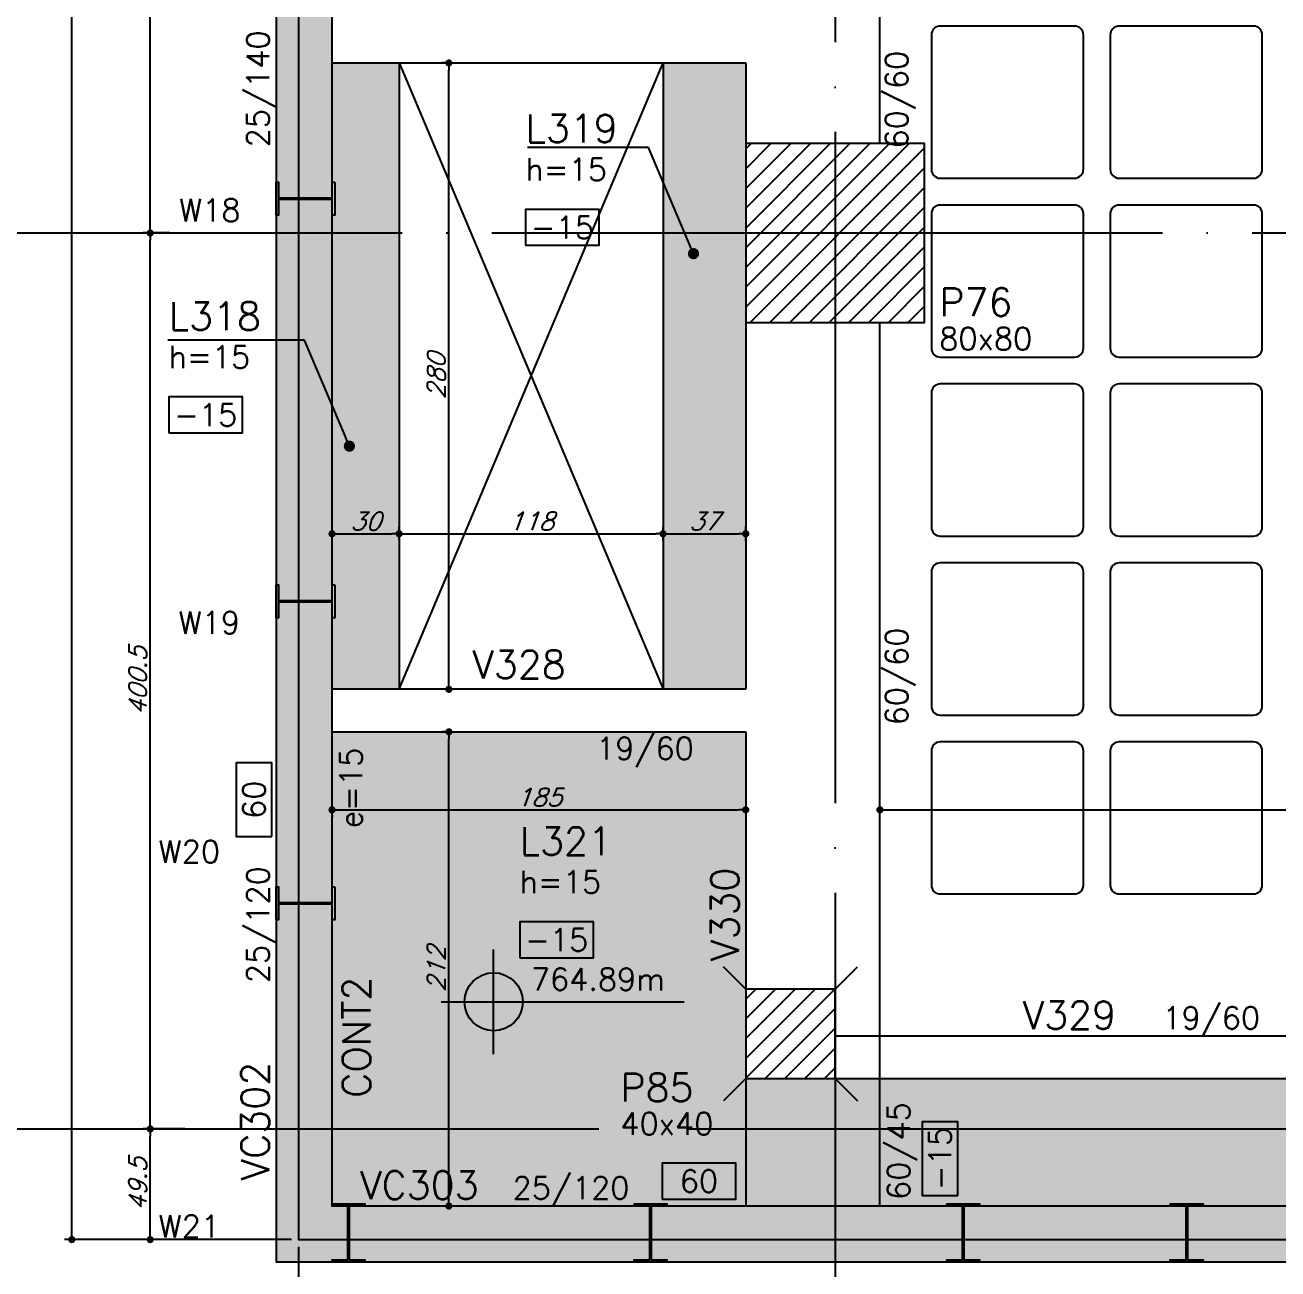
# Model space of a CAD drawing. Header units: millimetres. Extents: x -4107 to 5538, y -2094 to 2406.
# Drawn here: x -3662 to -3102, y -948 to -392 of the extents above; entities that cross this region are included whole.
import ezdxf
from ezdxf import colors
from ezdxf.entities.mleader import LeaderData, LeaderLine
from ezdxf.enums import TextEntityAlignment as Align
from ezdxf.math import Vec2, Vec3

# ---------------------------------------------------------------- set-up
doc = ezdxf.new("R2010")
doc.units = ezdxf.units.MM
doc.header["$LTSCALE"] = 50
doc.linetypes.add('EIXO', pattern=[6.8, 6, -0.4, 0, -0.4])
for name, color, linetype in [('251', 5, 'Continuous'), ('F-AUX-RED', 1, 'Continuous'), ('F-COTAS', 106, 'Continuous'), ('F-CUBETA', 1, 'Continuous'), ('F-DESNIVEL-11', 21, 'Continuous'), ('F-EIXO', 12, 'EIXO'), ('F-LAJES', 3, 'Continuous'), ('F-LAJES-DIM', 2, 'Continuous'), ('F-LAJES-NOME', 4, 'Continuous'), ('F-NÍVEL-PLANTA', 2, 'Continuous'), ('F-PARC-DIM', 2, 'Continuous'), ('F-PARC-NOME', 4, 'Continuous'), ('F-PERFIL - W310x52', 4, 'Continuous'), ('F-PERFIL- W250x38.5', 4, 'Continuous'), ('F-PILARES-DIM', 172, 'Continuous'), ('F-PILARES-HACH', 174, 'Continuous'), ('F-PILARES-N', 170, 'Continuous'), ('F-PILARES-NASCE', 4, 'Continuous'), ('F-PILARES-NOME', 170, 'Continuous'), ('F-PILARES-S', 170, 'Continuous'), ('F-TEXTO', 6, 'Continuous'), ('F-VIGAS', 3, 'Continuous'), ('F-VIGAS-DIM', 2, 'Continuous'), ('F-VIGAS-NOME', 4, 'Continuous'), ('F-VÃO', 1, 'Continuous')]:
    doc.layers.add(name, color=color, linetype=linetype)
doc.layers.add('F-DESNIVEL-12', color=7, linetype='Continuous', true_color=0xb0d788)
doc.layers.add('F-DESNIVEL-5', color=7, linetype='Continuous', true_color=0xadd6ff)
doc.styles.add('CP-TEXT-INCL', font='simplex.shx', dxfattribs={"oblique": 20})
doc.styles.add('MCP', font='simplex.shx')
doc.styles.add('ROMANS', font='simplex.shx')
doc.styles.get("Standard").update_dxf_attribs({"font": 'txt.shx'})
doc.dimstyles.new('CP-COTAS-50', dxfattribs={"dimscale": 0.64, "dimtxt": 12.5, "dimasz": 5, "dimexe": 5, "dimexo": 5, "dimgap": 2.5, "dimtad": 1, "dimdec": 1, "dimdsep": 46, "dimtxsty": 'CP-TEXT-INCL', "dimblk1": 'DOT', "dimblk2": 'DOT', "dimsah": 1, "dimcen": 9, "dimclrd": 256, "dimclre": 256, "dimclrt": 256, "dimadec": 0, "dimazin": 0, "dimtfac": 1, "dimtdec": 1, "dimtmove": 2, "dimatfit": 3, "dimldrblk": 'DOT', "dimfxl": 0, "dimtolj": 1, "dimarcsym": 0})
pattern_1 = [(45, (0, -5000), (-4.4194174, 4.4194174), [])]

# ---------------------------------------------------------------- blocks, each defined once
blk = doc.blocks.new('_VAONER063650636500869008690')
at = {"layer": '251', "color": 1}
for p, q in [((30, 34), (-30, 34)), ((-34, 30), (-34, -30)), ((34, -30), (34, 30)), ((-30, -34), (30, -34))]:
    blk.add_line(p, q, dxfattribs=at)
for centre, start, end in [((-30, 30), 90, 180), ((30, 30), 0, 90), ((-30, -30), 180, 270), ((30, -30), 270, 0)]:
    blk.add_arc(centre, 4, start, end, dxfattribs=at)
blk = doc.blocks.new('*U4')
at = {"layer": 'F-LAJES-DIM', "color": 1}
blk.add_lwpolyline([(0, 0), (33, 0), (33, 16), (0, 16)], close=True, dxfattribs=at)
at = {"layer": 'F-LAJES-DIM', "style": 'MCP'}
blk.add_attdef('DIM', text='', height=10, dxfattribs=at).set_placement((16.5, 8), align=Align.MIDDLE_CENTER)
blk = doc.blocks.new('*U7')
at = {"layer": 'F-VIGAS-DIM', "color": 1}
blk.add_lwpolyline([(0, 0), (33, 0), (33, 16), (0, 16)], close=True, dxfattribs=at)
at = {"layer": 'F-VIGAS-DIM', "style": 'MCP'}
blk.add_attdef('DIM', text='', height=10, dxfattribs=at).set_placement((16.5, 8), align=Align.MIDDLE_CENTER)
blk = doc.blocks.new('Nível - Planta')
at = {"layer": 'F-NÍVEL-PLANTA'}
h = blk.add_hatch(color=71, dxfattribs=at)
h.paths.add_polyline_path([(0, 0), (0, 0.26, 0.414214), (-0.26, 0)])
h.paths.add_polyline_path([(0.26, 0), (0, 0), (0, -0.26, 0.414214)])
for p, q in [((0, -0.469), (0, 0.469)), ((-0.469, 0), (1.704, 0))]:
    blk.add_line(p, q, dxfattribs=at)
blk.add_circle((0, 0), 0.26, dxfattribs=at)
at = {"layer": 'F-TEXTO', "color": 3, "style": 'MCP'}
blk.add_attdef('NÍVEL', (0.333, 0.102), '', height=0.2, dxfattribs=at)
blk = doc.blocks.new('_DOT')
at = {"color": 0, "linetype": 'ByBlock'}
blk.add_line((-0.5, 0), (-1, 0), dxfattribs=at)
at = {"color": 0, "linetype": 'ByBlock', "const_width": 0.5}
blk.add_lwpolyline([(-0.25, 0, 1), (0.25, 0, 1)], format="xyb", close=True, dxfattribs=at)
blk = doc.blocks.new('*U13')
at = {"layer": 'F-EIXO'}
blk.add_line((0, 0), (7397, 0), dxfattribs=at)
at = {"layer": 'F-TEXTO', "style": 'ROMANS'}
blk.add_attdef('EIXO', text='', height=17.5, dxfattribs=at).set_placement((-28.2072, 0), align=Align.MIDDLE_CENTER)
blk = doc.blocks.new('*U19')
at = {"layer": 'F-EIXO'}
blk.add_line((0, 0), (7484.954, 0), dxfattribs=at)
at = {"layer": 'F-TEXTO', "style": 'ROMANS'}
blk.add_attdef('EIXO', text='', height=17.5, dxfattribs=at).set_placement((-28.2072, 0), align=Align.MIDDLE_CENTER)
blk = doc.blocks.new('*U22')
at = {"layer": 'F-EIXO'}
blk.add_line((0, 0), (0, -3477.88), dxfattribs=at)
at = {"layer": 'F-TEXTO', "style": 'ROMANS'}
blk.add_attdef('EIXO', text='', height=17.5, rotation=360, dxfattribs=at).set_placement((0, 28.21), align=Align.MIDDLE_CENTER)
blk = doc.blocks.new('*D28')
at = {"layer": 'DEFPOINTS', "color": 0, "linetype": 'Continuous', "transparency": 16777216}
for p in [(-3540, -934.5), (3264.5, -934.5), (3264.5, -1512.87)]:
    blk.add_point(p, dxfattribs=at)
at = {"layer": 'F-COTAS', "linetype": 'Continuous', "lineweight": -2, "transparency": 16777216}
for p, q in [((-3540, -937.7), (-3540, -1516.07)), ((3264.5, -937.7), (3264.5, -1516.07)), ((-3536.8, -1512.87), (3261.3, -1512.87))]:
    blk.add_line(p, q, dxfattribs=at)
at = {"layer": 'F-COTAS', "linetype": 'Continuous', "lineweight": -2, "transparency": 16777216, "xscale": 3.2, "yscale": 3.2, "zscale": 3.2, "rotation": 180}
blk.add_blockref('_DOT', (-3540, -1512.87), dxfattribs=at)
at = {"layer": 'F-COTAS', "linetype": 'Continuous', "lineweight": -2, "transparency": 16777216, "xscale": 3.2, "yscale": 3.2, "zscale": 3.2}
blk.add_blockref('_DOT', (3264.5, -1512.87), dxfattribs=at)
at = {"layer": 'F-COTAS', "linetype": 'Continuous', "transparency": 16777216, "insert": (-137.75, -1507.27), "char_height": 8, "attachment_point": 5, "style": 'CP-TEXT-INCL'}
blk.add_mtext('\\A1;6804.5', dxfattribs=at)
blk = doc.blocks.new('*D50')
at = {"layer": 'DEFPOINTS', "color": 0, "linetype": 'Continuous', "transparency": 16777216}
for p in [(-3540, -934.5), (-3540, -1446.15), (-3300, -1457.81)]:
    blk.add_point(p, dxfattribs=at)
at = {"layer": 'F-COTAS', "linetype": 'Continuous', "lineweight": -2, "transparency": 16777216}
for p, q in [((-3540, -937.7), (-3540, -1449.35)), ((-3300, -1454.61), (-3300, -1442.95)), ((-3303.2, -1446.15), (-3536.8, -1446.15))]:
    blk.add_line(p, q, dxfattribs=at)
at = {"layer": 'F-COTAS', "linetype": 'Continuous', "lineweight": -2, "transparency": 16777216, "xscale": 3.2, "yscale": 3.2, "zscale": 3.2, "rotation": 180}
blk.add_blockref('_DOT', (-3540, -1446.15), dxfattribs=at)
at = {"layer": 'F-COTAS', "linetype": 'Continuous', "lineweight": -2, "transparency": 16777216, "xscale": 3.2, "yscale": 3.2, "zscale": 3.2}
blk.add_blockref('_DOT', (-3300, -1446.15), dxfattribs=at)
at = {"layer": 'F-COTAS', "linetype": 'Continuous', "transparency": 16777216, "insert": (-3420, -1440.55), "char_height": 8, "attachment_point": 5, "style": 'CP-TEXT-INCL'}
blk.add_mtext('\\A1;240', dxfattribs=at)
blk = doc.blocks.new('*D85')
at = {"layer": 'DEFPOINTS', "color": 0, "linetype": 'Continuous', "transparency": 16777216}
for p in [(-3641.38, 1664.5), (-3305.7, 1664.5), (-3540, -934.5)]:
    blk.add_point(p, dxfattribs=at)
at = {"layer": 'F-COTAS', "linetype": 'Continuous', "lineweight": -2, "transparency": 16777216}
for p, q in [((-3308.9, 1664.5), (-3644.58, 1664.5)), ((-3641.38, -931.3), (-3641.38, 1661.3)), ((-3543.2, -934.5), (-3644.58, -934.5))]:
    blk.add_line(p, q, dxfattribs=at)
at = {"layer": 'F-COTAS', "linetype": 'Continuous', "lineweight": -2, "transparency": 16777216, "xscale": 3.2, "yscale": 3.2, "zscale": 3.2}
for p, rotation in [((-3641.38, 1664.5), 90), ((-3641.38, -934.5), 270)]:
    blk.add_blockref('_DOT', p, dxfattribs=dict(at, rotation=rotation))
at = {"layer": 'F-COTAS', "linetype": 'Continuous', "transparency": 16777216, "insert": (-3646.98, 365), "char_height": 8, "attachment_point": 5, "rotation": 90, "style": 'CP-TEXT-INCL'}
blk.add_mtext('\\A1;2599', dxfattribs=at)
blk = doc.blocks.new('*D86')
at = {"layer": 'DEFPOINTS', "color": 0, "linetype": 'Continuous', "transparency": 16777216}
for p in [(-3606.31, -885), (-3587.64, -885), (-3540, -934.5)]:
    blk.add_point(p, dxfattribs=at)
at = {"layer": 'F-COTAS', "linetype": 'Continuous', "lineweight": -2, "transparency": 16777216}
for p, q in [((-3590.84, -885), (-3609.51, -885)), ((-3606.31, -931.3), (-3606.31, -888.2)), ((-3543.2, -934.5), (-3609.51, -934.5))]:
    blk.add_line(p, q, dxfattribs=at)
at = {"layer": 'F-COTAS', "linetype": 'Continuous', "lineweight": -2, "transparency": 16777216, "xscale": 3.2, "yscale": 3.2, "zscale": 3.2}
for p, rotation in [((-3606.31, -885), 90), ((-3606.31, -934.5), 270)]:
    blk.add_blockref('_DOT', p, dxfattribs=dict(at, rotation=rotation))
at = {"layer": 'F-COTAS', "linetype": 'Continuous', "transparency": 16777216, "insert": (-3611.91, -909.75), "char_height": 8, "attachment_point": 5, "rotation": 90, "style": 'CP-TEXT-INCL'}
blk.add_mtext('\\A1;49.5', dxfattribs=at)
blk = doc.blocks.new('*D87')
at = {"layer": 'DEFPOINTS', "color": 0, "linetype": 'Continuous', "transparency": 16777216}
for p in [(-3606.31, -484.5), (-3594.51, -484.5), (-3587.64, -885)]:
    blk.add_point(p, dxfattribs=at)
at = {"layer": 'F-COTAS', "linetype": 'Continuous', "lineweight": -2, "transparency": 16777216}
for p, q in [((-3597.71, -484.5), (-3609.51, -484.5)), ((-3606.31, -881.8), (-3606.31, -487.7)), ((-3590.84, -885), (-3609.51, -885))]:
    blk.add_line(p, q, dxfattribs=at)
at = {"layer": 'F-COTAS', "linetype": 'Continuous', "lineweight": -2, "transparency": 16777216, "xscale": 3.2, "yscale": 3.2, "zscale": 3.2}
for p, rotation in [((-3606.31, -484.5), 90), ((-3606.31, -885), 270)]:
    blk.add_blockref('_DOT', p, dxfattribs=dict(at, rotation=rotation))
at = {"layer": 'F-COTAS', "linetype": 'Continuous', "transparency": 16777216, "insert": (-3611.91, -684.75), "char_height": 8, "attachment_point": 5, "rotation": 90, "style": 'CP-TEXT-INCL'}
blk.add_mtext('\\A1;400.5', dxfattribs=at)
blk = doc.blocks.new('*D88')
at = {"layer": 'DEFPOINTS', "color": 0, "linetype": 'Continuous', "transparency": 16777216}
for p in [(-3606.31, -117), (-3587.6, -117), (-3594.51, -484.5)]:
    blk.add_point(p, dxfattribs=at)
at = {"layer": 'F-COTAS', "linetype": 'Continuous', "lineweight": -2, "transparency": 16777216}
for p, q in [((-3590.8, -117), (-3609.51, -117)), ((-3606.31, -481.3), (-3606.31, -120.2)), ((-3597.71, -484.5), (-3609.51, -484.5))]:
    blk.add_line(p, q, dxfattribs=at)
at = {"layer": 'F-COTAS', "linetype": 'Continuous', "lineweight": -2, "transparency": 16777216, "xscale": 3.2, "yscale": 3.2, "zscale": 3.2}
for p, rotation in [((-3606.31, -117), 90), ((-3606.31, -484.5), 270)]:
    blk.add_blockref('_DOT', p, dxfattribs=dict(at, rotation=rotation))
at = {"layer": 'F-COTAS', "linetype": 'Continuous', "transparency": 16777216, "insert": (-3611.91, -300.75), "char_height": 8, "attachment_point": 5, "rotation": 90, "style": 'CP-TEXT-INCL'}
blk.add_mtext('\\A1;367.5', dxfattribs=at)
blk = doc.blocks.new('*D317')
at = {"layer": 'DEFPOINTS', "color": 0, "transparency": 16777216}
for p in [(-3472.75, -707.5), (-3468.24, -707.5), (-3468.24, -919.5)]:
    blk.add_point(p, dxfattribs=at)
at = {"layer": 'F-COTAS', "lineweight": -2, "transparency": 16777216}
for p, q in [((-3471.44, -707.5), (-3475.95, -707.5)), ((-3472.75, -916.3), (-3472.75, -710.7)), ((-3471.44, -919.5), (-3475.95, -919.5))]:
    blk.add_line(p, q, dxfattribs=at)
at = {"layer": 'F-COTAS', "lineweight": -2, "transparency": 16777216, "xscale": 3.2, "yscale": 3.2, "zscale": 3.2}
for p, rotation in [((-3472.75, -707.5), 90), ((-3472.75, -919.5), 270)]:
    blk.add_blockref('_DOT', p, dxfattribs=dict(at, rotation=rotation))
at = {"layer": 'F-COTAS', "transparency": 16777216, "insert": (-3478.35, -813.5), "char_height": 8, "attachment_point": 5, "rotation": 90, "style": 'CP-TEXT-INCL'}
blk.add_mtext('\\A1;212', dxfattribs=at)
blk = doc.blocks.new('*D318')
at = {"layer": 'DEFPOINTS', "color": 0, "transparency": 16777216}
for p in [(-3525, -741.36), (-3340, -741.36), (-3340, -742.38)]:
    blk.add_point(p, dxfattribs=at)
at = {"layer": 'F-COTAS', "lineweight": -2, "transparency": 16777216}
for p, q in [((-3525, -744.56), (-3525, -745.58)), ((-3521.8, -742.38), (-3343.2, -742.38)), ((-3340, -744.56), (-3340, -745.58))]:
    blk.add_line(p, q, dxfattribs=at)
at = {"layer": 'F-COTAS', "lineweight": -2, "transparency": 16777216, "xscale": 3.2, "yscale": 3.2, "zscale": 3.2, "rotation": 180}
blk.add_blockref('_DOT', (-3525, -742.38), dxfattribs=at)
at = {"layer": 'F-COTAS', "lineweight": -2, "transparency": 16777216, "xscale": 3.2, "yscale": 3.2, "zscale": 3.2}
blk.add_blockref('_DOT', (-3340, -742.38), dxfattribs=at)
at = {"layer": 'F-COTAS', "transparency": 16777216, "insert": (-3432.5, -736.78), "char_height": 8, "attachment_point": 5, "style": 'CP-TEXT-INCL'}
blk.add_mtext('\\A1;185', dxfattribs=at)
blk = doc.blocks.new('*D319')
at = {"layer": 'DEFPOINTS', "color": 0, "transparency": 16777216}
for p in [(-2709, -742.38), (-3280, -756.51), (-2709, -756.51)]:
    blk.add_point(p, dxfattribs=at)
at = {"layer": 'F-COTAS', "lineweight": -2, "transparency": 16777216}
for p, q in [((-3280, -753.31), (-3280, -739.18)), ((-2709, -753.31), (-2709, -739.18)), ((-3276.8, -742.38), (-2712.2, -742.38))]:
    blk.add_line(p, q, dxfattribs=at)
at = {"layer": 'F-COTAS', "lineweight": -2, "transparency": 16777216, "xscale": 3.2, "yscale": 3.2, "zscale": 3.2, "rotation": 180}
blk.add_blockref('_DOT', (-3280, -742.38), dxfattribs=at)
at = {"layer": 'F-COTAS', "lineweight": -2, "transparency": 16777216, "xscale": 3.2, "yscale": 3.2, "zscale": 3.2}
blk.add_blockref('_DOT', (-2709, -742.38), dxfattribs=at)
at = {"layer": 'F-COTAS', "transparency": 16777216, "insert": (-2994.5, -736.78), "char_height": 8, "attachment_point": 5, "style": 'CP-TEXT-INCL'}
blk.add_mtext('\\A1;571', dxfattribs=at)
blk = doc.blocks.new('*D320')
at = {"layer": 'DEFPOINTS', "color": 0, "transparency": 16777216}
for p in [(-3472.75, -408.5), (-3469.64, -408.5), (-3469.64, -688.5)]:
    blk.add_point(p, dxfattribs=at)
at = {"layer": 'F-COTAS', "lineweight": -2, "transparency": 16777216}
for p, q in [((-3472.84, -408.5), (-3475.95, -408.5)), ((-3472.75, -685.3), (-3472.75, -411.7)), ((-3472.84, -688.5), (-3475.95, -688.5))]:
    blk.add_line(p, q, dxfattribs=at)
at = {"layer": 'F-COTAS', "lineweight": -2, "transparency": 16777216, "xscale": 3.2, "yscale": 3.2, "zscale": 3.2}
for p, rotation in [((-3472.75, -408.5), 90), ((-3472.75, -688.5), 270)]:
    blk.add_blockref('_DOT', p, dxfattribs=dict(at, rotation=rotation))
at = {"layer": 'F-COTAS', "transparency": 16777216, "insert": (-3478.35, -548.5), "char_height": 8, "attachment_point": 5, "rotation": 90, "style": 'CP-TEXT-INCL'}
blk.add_mtext('\\A1;280', dxfattribs=at)
blk = doc.blocks.new('*D323')
at = {"layer": 'DEFPOINTS', "color": 0, "transparency": 16777216}
for p in [(-3495, -618.97), (-3525, -623.96), (-3495, -623.96)]:
    blk.add_point(p, dxfattribs=at)
at = {"layer": 'F-COTAS', "lineweight": -2, "transparency": 16777216}
for p, q in [((-3525, -620.76), (-3525, -615.77)), ((-3495, -620.76), (-3495, -615.77)), ((-3521.8, -618.97), (-3498.2, -618.97))]:
    blk.add_line(p, q, dxfattribs=at)
at = {"layer": 'F-COTAS', "lineweight": -2, "transparency": 16777216, "xscale": 3.2, "yscale": 3.2, "zscale": 3.2, "rotation": 180}
blk.add_blockref('_DOT', (-3525, -618.97), dxfattribs=at)
at = {"layer": 'F-COTAS', "lineweight": -2, "transparency": 16777216, "xscale": 3.2, "yscale": 3.2, "zscale": 3.2}
blk.add_blockref('_DOT', (-3495, -618.97), dxfattribs=at)
at = {"layer": 'F-COTAS', "transparency": 16777216, "insert": (-3510, -613.37), "char_height": 8, "attachment_point": 5, "style": 'CP-TEXT-INCL'}
blk.add_mtext('\\A1;30', dxfattribs=at)
blk = doc.blocks.new('*D324')
at = {"layer": 'DEFPOINTS', "color": 0, "transparency": 16777216}
for p in [(-3377, -618.97), (-3495, -624.76), (-3377, -624.76)]:
    blk.add_point(p, dxfattribs=at)
at = {"layer": 'F-COTAS', "lineweight": -2, "transparency": 16777216}
for p, q in [((-3495, -621.56), (-3495, -615.77)), ((-3377, -621.56), (-3377, -615.77)), ((-3491.8, -618.97), (-3380.2, -618.97))]:
    blk.add_line(p, q, dxfattribs=at)
at = {"layer": 'F-COTAS', "lineweight": -2, "transparency": 16777216, "xscale": 3.2, "yscale": 3.2, "zscale": 3.2, "rotation": 180}
blk.add_blockref('_DOT', (-3495, -618.97), dxfattribs=at)
at = {"layer": 'F-COTAS', "lineweight": -2, "transparency": 16777216, "xscale": 3.2, "yscale": 3.2, "zscale": 3.2}
blk.add_blockref('_DOT', (-3377, -618.97), dxfattribs=at)
at = {"layer": 'F-COTAS', "transparency": 16777216, "insert": (-3436, -613.37), "char_height": 8, "attachment_point": 5, "style": 'CP-TEXT-INCL'}
blk.add_mtext('\\A1;118', dxfattribs=at)
blk = doc.blocks.new('*D325')
at = {"layer": 'DEFPOINTS', "color": 0, "transparency": 16777216}
for p in [(-3340, -618.97), (-3377, -625.28), (-3340, -625.28)]:
    blk.add_point(p, dxfattribs=at)
at = {"layer": 'F-COTAS', "lineweight": -2, "transparency": 16777216}
for p, q in [((-3377, -622.08), (-3377, -615.77)), ((-3340, -622.08), (-3340, -615.77)), ((-3373.8, -618.97), (-3343.2, -618.97))]:
    blk.add_line(p, q, dxfattribs=at)
at = {"layer": 'F-COTAS', "lineweight": -2, "transparency": 16777216, "xscale": 3.2, "yscale": 3.2, "zscale": 3.2, "rotation": 180}
blk.add_blockref('_DOT', (-3377, -618.97), dxfattribs=at)
at = {"layer": 'F-COTAS', "lineweight": -2, "transparency": 16777216, "xscale": 3.2, "yscale": 3.2, "zscale": 3.2}
blk.add_blockref('_DOT', (-3340, -618.97), dxfattribs=at)
at = {"layer": 'F-COTAS', "transparency": 16777216, "insert": (-3358.5, -613.37), "char_height": 8, "attachment_point": 5, "style": 'CP-TEXT-INCL'}
blk.add_mtext('\\A1;37', dxfattribs=at)
blk = doc.blocks.new('A$C44D756D9')
at = {"layer": 'F-PERFIL- W250x38.5', "linetype": 'Continuous'}
for p, q in [((-225, -1966), (-225, -1951.3)), ((-225, -1951.3), (-223.88, -1951.3)), ((-223.88, -1951.3), (-223.88, -1958.32)), ((-199.92, -1958.32), (-199.92, -1951.3)), ((-199.92, -1951.3), (-198.8, -1951.3)), ((-198.8, -1951.3), (-198.8, -1966)), ((-223.88, -1958.32), (-199.92, -1958.32)), ((-199.92, -1958.98), (-223.88, -1958.98)), ((-223.88, -1958.98), (-223.88, -1966)), ((-199.92, -1966), (-199.92, -1958.98)), ((-223.88, -1966), (-225, -1966)), ((-198.8, -1966), (-199.92, -1966)), ((-225, -2146), (-225, -2131.3)), ((-225, -2131.3), (-223.88, -2131.3)), ((-223.88, -2131.3), (-223.88, -2138.32)), ((-199.92, -2138.32), (-199.92, -2131.3)), ((-199.92, -2131.3), (-198.8, -2131.3)), ((-198.8, -2131.3), (-198.8, -2146)), ((-223.88, -2138.32), (-199.92, -2138.32)), ((-199.92, -2138.98), (-223.88, -2138.98)), ((-223.88, -2138.98), (-223.88, -2146)), ((-199.92, -2146), (-199.92, -2138.98)), ((-223.88, -2146), (-225, -2146)), ((-198.8, -2146), (-199.92, -2146)), ((-225, -2281), (-225, -2266.3)), ((-225, -2266.3), (-223.88, -2266.3)), ((-223.88, -2266.3), (-223.88, -2273.32)), ((-199.92, -2273.32), (-199.92, -2266.3)), ((-199.92, -2266.3), (-198.8, -2266.3)), ((-198.8, -2266.3), (-198.8, -2281)), ((-223.88, -2273.32), (-199.92, -2273.32)), ((-199.92, -2273.98), (-223.88, -2273.98)), ((-223.88, -2273.98), (-223.88, -2281)), ((-199.92, -2281), (-199.92, -2273.98)), ((-223.88, -2281), (-225, -2281)), ((-198.8, -2281), (-199.92, -2281)), ((-199.97, -2407.95), (-185.27, -2407.95)), ((-199.97, -2409.07), (-199.97, -2407.95)), ((-192.95, -2409.07), (-199.97, -2409.07)), ((-192.95, -2433.03), (-192.95, -2409.07)), ((-185.27, -2409.07), (-192.29, -2409.07)), ((-192.29, -2409.07), (-192.29, -2433.03)), ((-185.27, -2407.95), (-185.27, -2409.07)), ((-64.97, -2407.95), (-50.27, -2407.95)), ((-64.97, -2409.07), (-64.97, -2407.95)), ((-57.95, -2409.07), (-64.97, -2409.07)), ((-57.95, -2433.03), (-57.95, -2409.07)), ((-50.27, -2409.07), (-57.29, -2409.07)), ((-57.29, -2409.07), (-57.29, -2433.03)), ((-50.27, -2407.95), (-50.27, -2409.07)), ((74.85, -2407.95), (89.55, -2407.95)), ((74.85, -2409.07), (74.85, -2407.95)), ((81.87, -2409.07), (74.85, -2409.07)), ((81.87, -2433.03), (81.87, -2409.07)), ((89.55, -2409.07), (82.53, -2409.07)), ((82.53, -2409.07), (82.53, -2433.03)), ((89.55, -2407.95), (89.55, -2409.07)), ((174.85, -2407.95), (189.55, -2407.95)), ((174.85, -2409.07), (174.85, -2407.95)), ((181.87, -2409.07), (174.85, -2409.07)), ((181.87, -2433.03), (181.87, -2409.07)), ((189.55, -2409.07), (182.53, -2409.07)), ((182.53, -2409.07), (182.53, -2433.03)), ((189.55, -2407.95), (189.55, -2409.07)), ((-199.97, -2434.15), (-199.97, -2433.03)), ((-199.97, -2433.03), (-192.95, -2433.03)), ((-185.27, -2434.15), (-199.97, -2434.15)), ((-192.29, -2433.03), (-185.27, -2433.03)), ((-185.27, -2433.03), (-185.27, -2434.15)), ((-64.97, -2434.15), (-64.97, -2433.03)), ((-64.97, -2433.03), (-57.95, -2433.03)), ((-50.27, -2434.15), (-64.97, -2434.15)), ((-57.29, -2433.03), (-50.27, -2433.03)), ((-50.27, -2433.03), (-50.27, -2434.15)), ((74.85, -2434.15), (74.85, -2433.03)), ((74.85, -2433.03), (81.87, -2433.03)), ((89.55, -2434.15), (74.85, -2434.15)), ((82.53, -2433.03), (89.55, -2433.03)), ((89.55, -2433.03), (89.55, -2434.15)), ((174.85, -2434.15), (174.85, -2433.03)), ((174.85, -2433.03), (181.87, -2433.03)), ((189.55, -2434.15), (174.85, -2434.15)), ((182.53, -2433.03), (189.55, -2433.03)), ((189.55, -2433.03), (189.55, -2434.15))]:
    blk.add_line(p, q, dxfattribs=at)
for points in [[(-198.8, -1951.3), (-198.8, -1966), (-199.92, -1966), (-199.92, -1958.98), (-223.88, -1958.98), (-223.88, -1966), (-225, -1966), (-225, -1951.3), (-223.88, -1951.3), (-223.88, -1958.32), (-199.92, -1958.32), (-199.92, -1951.3)], [(-198.8, -2131.3), (-198.8, -2146), (-199.92, -2146), (-199.92, -2138.98), (-223.88, -2138.98), (-223.88, -2146), (-225, -2146), (-225, -2131.3), (-223.88, -2131.3), (-223.88, -2138.32), (-199.92, -2138.32), (-199.92, -2131.3)], [(-198.8, -2266.3), (-198.8, -2281), (-199.92, -2281), (-199.92, -2273.98), (-223.88, -2273.98), (-223.88, -2281), (-225, -2281), (-225, -2266.3), (-223.88, -2266.3), (-223.88, -2273.32), (-199.92, -2273.32), (-199.92, -2266.3)], [(-199.97, -2407.95), (-185.27, -2407.95), (-185.27, -2409.07), (-192.29, -2409.07), (-192.29, -2433.03), (-185.27, -2433.03), (-185.27, -2434.15), (-199.97, -2434.15), (-199.97, -2433.03), (-192.95, -2433.03), (-192.95, -2409.07), (-199.97, -2409.07)], [(-64.97, -2407.95), (-50.27, -2407.95), (-50.27, -2409.07), (-57.29, -2409.07), (-57.29, -2433.03), (-50.27, -2433.03), (-50.27, -2434.15), (-64.97, -2434.15), (-64.97, -2433.03), (-57.95, -2433.03), (-57.95, -2409.07), (-64.97, -2409.07)], [(74.85, -2407.95), (89.55, -2407.95), (89.55, -2409.07), (82.53, -2409.07), (82.53, -2433.03), (89.55, -2433.03), (89.55, -2434.15), (74.85, -2434.15), (74.85, -2433.03), (81.87, -2433.03), (81.87, -2409.07), (74.85, -2409.07)], [(174.85, -2407.95), (189.55, -2407.95), (189.55, -2409.07), (182.53, -2409.07), (182.53, -2433.03), (189.55, -2433.03), (189.55, -2434.15), (174.85, -2434.15), (174.85, -2433.03), (181.87, -2433.03), (181.87, -2409.07), (174.85, -2409.07)]]:
    blk.add_lwpolyline(points, close=True, dxfattribs=at)
at = {"layer": 'F-PILARES-NOME'}
for s, p in [('W18', (-268.35, -1968.8)), ('W19', (-268.57, -2153.17)), ('W20', (-277.52, -2255.58)), ('W21', (-277.52, -2423.09))]:
    blk.add_text(s, height=10, dxfattribs=at).set_placement(p)

msp = doc.modelspace()

# ---------------------------------------------------------------- hatches: boundary and pattern name
at = {"layer": 'F-DESNIVEL-11'}
msp.add_hatch(color=256, dxfattribs=at).paths.add_polyline_path([(-3550, -944.5), (-2325.15, -944.5), (-2325.15, -919.5), (-3524.97, -919.57), (-3525, -476.5), (-3550, -476.5)])
at = {"layer": 'F-DESNIVEL-12'}
msp.add_hatch(color=256, dxfattribs=at).paths.add_polyline_path([(-3550, -476.5), (-3525, -476.5), (-3525, -81.8), (-3550, -81.8)])
at = {"layer": 'F-PILARES-HACH', "linetype": 'Continuous'}
h = msp.add_hatch(dxfattribs=at)
h.set_pattern_fill('ANSI31', color=256, scale=50, style=0)
h.set_pattern_definition(pattern_1)
h.paths.add_polyline_path([(-3340, -524.5), (-3260, -524.5), (-3260, -444.5), (-3340, -444.5)], flags=16)
h = msp.add_hatch(dxfattribs=at)
h.set_pattern_fill('ANSI31', color=256, scale=50, style=0)
h.set_pattern_definition(pattern_1)
h.paths.add_polyline_path([(-3340, -862.5), (-3300, -862.5), (-3300, -822.5), (-3340, -822.5)], flags=16)

# ---------------------------------------------------------------- linework, layer by layer
at = {"layer": 'F-DESNIVEL-5', "linetype": 'Continuous'}
for points in [[(-3525, -429.5), (-3495, -688.5), (-3495, -408.5)], [(-3525, -429.5), (-3495, -408.5), (-3525, -429.5)], [(-3525, -429.5), (-3495, -408.5), (-3525, -408.5)], [(-3340, -408.5), (-3524.9, -408.5), (-3340, -408.5)], [(-3377, -408.5), (-3377, -688.5), (-3340, -688.5)], [(-3377, -408.5), (-3340, -688.5), (-3377, -408.5)], [(-3377, -408.5), (-3340, -688.5), (-3340, -444.5)], [(-3377, -408.5), (-3340, -444.5), (-3377, -408.5)], [(-3377, -408.5), (-3340, -444.5), (-3340, -408.5)], [(-3377, -408.5), (-3340, -408.5), (-3377, -408.5)], [(-3525, -429.5), (-3525, -688.5), (-3495, -688.5)], [(-3525, -429.5), (-3495, -688.5), (-3525, -429.5)], [(-3340, -444.5), (-3340, -688.5), (-3340, -524.5)], [(-3340, -444.5), (-3340, -524.5), (-3340, -444.5)], [(-3525, -894.5), (-3340, -822.5), (-3340, -707.5)], [(-3525, -894.5), (-3340, -707.5), (-3525, -894.5)], [(-3525, -894.5), (-3340, -707.5), (-3525, -707.5)], [(-3525, -894.5), (-3340, -862.5), (-3340, -822.5)], [(-3525, -894.5), (-3340, -822.5), (-3525, -894.5)], [(-3280, -842.5), (-3280, -919.4), (-3280, -842.5)], [(-3525, -894.5), (-3340, -919.5), (-3340, -862.5)], [(-3525, -894.5), (-3340, -862.5), (-3525, -894.5)], [(-3280, -862.5), (-3340, -862.5), (-3340, -919.4)], [(-3280, -862.5), (-3340, -919.4), (-3280, -919.4)], [(-2650, -919.5), (-2650, -862.5), (-3280, -862.5)], [(-2650, -919.5), (-3280, -862.5), (-2650, -919.5)], [(-2650, -919.5), (-3280, -862.5), (-3280, -919.5)], [(-3525, -894.5), (-3525, -919.5), (-3340, -919.5)], [(-3525, -894.5), (-3340, -919.5), (-3525, -894.5)]]:
    msp.add_solid(points, dxfattribs=at)
at = {"layer": 'F-LAJES'}
for p, q in [((-3495, -408.5), (-3495, -688.5)), ((-3377, -408.5), (-3377, -688.5))]:
    msp.add_line(p, q, dxfattribs=at)
at = {"layer": 'F-PILARES-N', "linetype": 'Continuous'}
msp.add_lwpolyline([(-3340, -862.5), (-3300, -862.5), (-3300, -822.5), (-3340, -822.5), (-3340, -862.5)], dxfattribs=at)
at = {"layer": 'F-PILARES-NASCE', "linetype": 'Continuous'}
for p, q in [((-3340, -822.5), (-3350, -812.5)), ((-3300, -822.5), (-3290, -812.5)), ((-3340, -862.5), (-3350, -872.5)), ((-3300, -862.5), (-3290, -872.5))]:
    msp.add_line(p, q, dxfattribs=at)
at = {"layer": 'F-PILARES-S', "linetype": 'Continuous'}
msp.add_lwpolyline([(-3340, -524.5), (-3260, -524.5), (-3260, -444.5), (-3340, -444.5), (-3340, -524.5)], dxfattribs=at)
at = {"layer": 'F-VIGAS'}
for points in [[(-3290, 1674.5), (-3309.843, 1674.5), (-3550, 1434.343), (-3550, -944.5), (-1259.5, -944.5)], [(-3540, 1430.201), (-3540, -934.5), (-1249.5, -934.5)], [(-1259.5, -919.5), (-3525, -919.5), (-3525, 1423.988)], [(-3280, -399), (-3280, -43)], [(-3280, -444.5), (-3280, -399)], [(-3525, -408.5), (-3340, -408.5)], [(-3340, -408.5), (-3340, -444.5)], [(-3340, -524.5), (-3340, -688.5)], [(-3280, -698), (-3280, -524.5)], [(-3340, -688.5), (-3525, -688.5)], [(-3280, -842.5), (-3280, -698)], [(-3525, -707.5), (-3340, -707.5)], [(-3340, -707.5), (-3340, -822.5)], [(-2650, -843.5), (-3300, -843.5)], [(-3280, -919.5), (-3280, -842.5)], [(-3340, -862.5), (-3340, -919.5)], [(-3300, -862.5), (-2650, -862.5)]]:
    msp.add_lwpolyline(points, dxfattribs=at)
at = {"layer": 'F-VÃO'}
for p, q in [((-3495, -688.5), (-3377, -408.5)), ((-3495, -408.5), (-3377, -688.5))]:
    msp.add_line(p, q, dxfattribs=at)

# ---------------------------------------------------------------- block references
at = {"layer": 'F-CUBETA'}
for p in [(-3223, -426), (-3143, -426), (-3223, -506), (-3143, -506), (-3223, -586), (-3143, -586), (-3223, -666), (-3143, -666), (-3223, -746), (-3143, -746)]:
    msp.add_blockref('_VAONER063650636500869008690', p, dxfattribs=at)
at = {"layer": 'F-EIXO', "linetype": 'Continuous'}
for name, p in [('*U22', (-3300, 1941.357)), ('*U19', (-3793.715, -484.5)), ('*U13', (-3705.761, -885))]:
    msp.add_blockref(name, p, dxfattribs=at)
at = {"layer": 'F-LAJES-DIM', "linetype": 'Continuous'}
for p in [(-3438.486, -489.987), (-3598.042, -573.803), (-3441.085, -808.493)]:
    msp.add_blockref('*U4', p, dxfattribs=at).add_auto_attribs({'DIM': '-15'})
at = {"layer": 'F-NÍVEL-PLANTA', "linetype": 'Continuous', "xscale": 50, "yscale": 50, "zscale": 50}
msp.add_blockref('Nível - Planta', (-3452.749, -828.192), dxfattribs=at).add_auto_attribs({'NÍVEL': '764.89m'})
at = {"layer": 'F-PERFIL - W310x52'}
msp.add_blockref('A$C44D756D9', (-3325, 1489.5), dxfattribs=at)
at = {"layer": 'F-VIGAS-DIM', "linetype": 'Continuous', "rotation": 90}
for p, values in [((-3551.903, -754.367), {'DIM': '60'}), ((-3245.155, -914.798), {'DIM': '-15'})]:
    msp.add_blockref('*U7', p, dxfattribs=at).add_auto_attribs(values)
at = {"layer": 'F-VIGAS-DIM', "linetype": 'Continuous'}
msp.add_blockref('*U7', (-3377.411, -916.375), dxfattribs=at).add_auto_attribs({'DIM': '60'})

# ---------------------------------------------------------------- texts
at = {"layer": 'F-LAJES-DIM', "linetype": 'Continuous', "style": 'ROMANS'}
for p in [(-3438.486, -461.087), (-3598.042, -544.903), (-3441.085, -779.593)]:
    msp.add_text('h=15', height=10, dxfattribs=at).set_placement(p)
at = {"layer": 'F-LAJES-NOME', "linetype": 'Continuous', "style": 'ROMANS'}
for s, p in [('L319', (-3438.486, -444.087)), ('L318', (-3598.042, -527.903)), ('L321', (-3441.085, -762.593))]:
    msp.add_text(s, height=12.5, dxfattribs=at).set_placement(p)
at = {"layer": 'F-PARC-DIM', "style": 'MCP'}
msp.add_text('e=15', height=10, rotation=90, dxfattribs=at).set_placement((-3511.552, -750.587))
at = {"layer": 'F-PARC-NOME', "style": 'MCP'}
msp.add_text('CONT2', height=12.5, rotation=90, dxfattribs=at).set_placement((-3507.755, -871.087))
at = {"layer": 'F-PILARES-DIM', "linetype": 'Continuous', "style": 'ROMANS'}
for s, p in [('80x80', (-3253.463, -536.736)), ('40x40', (-3396.051, -887.725))]:
    msp.add_text(s, height=10, dxfattribs=at).set_placement(p)
at = {"layer": 'F-PILARES-NOME', "linetype": 'Continuous', "style": 'ROMANS'}
for s, p in [('P76', (-3253.463, -521.736)), ('P85', (-3396.051, -872.725))]:
    msp.add_text(s, height=12.5, dxfattribs=at).set_placement(p)
at = {"layer": 'F-VIGAS-DIM', "linetype": 'Continuous'}
for s, style, p in [('25/140', 'MCP', (-3553.125, -446.223)), ('60/60', 'ROMANS', (-3267.5, -446.75)), ('60/60', 'ROMANS', (-3267.5, -704.65)), ('25/120', 'MCP', (-3553.125, -819.858)), ('60/45', 'ROMANS', (-3266.631, -916.789))]:
    msp.add_text(s, height=10, rotation=90, dxfattribs=dict(at, style=style)).set_placement(p)
for s, style, p in [('19/60', 'ROMANS', (-3406.922, -719.925)), ('19/60', 'ROMANS', (-3153.697, -840.375)), ('25/120', 'MCP', (-3444.286, -916.375))]:
    msp.add_text(s, height=10, dxfattribs=dict(at, style=style)).set_placement(p)
at = {"layer": 'F-VIGAS-NOME', "linetype": 'Continuous'}
for s, style, p in [('V328', 'ROMANS', (-3462.298, -683.711)), ('V329', 'ROMANS', (-3216.197, -840.375)), ('VC303', 'MCP', (-3512.5, -916.375))]:
    msp.add_text(s, height=12.5, dxfattribs=dict(at, style=style)).set_placement(p)
for s, style, p in [('V330', 'ROMANS', (-3343.125, -810)), ('VC302', 'MCP', (-3553.125, -908.057))]:
    msp.add_text(s, height=12.5, rotation=90, dxfattribs=dict(at, style=style)).set_placement(p)

# ---------------------------------------------------------------- dimensions: what is measured, and where the dimension line sits
at = {"layer": 'F-COTAS', "linetype": 'Continuous'}
for base, p1, p2, picture, middle in [((-3641.383, 1664.5), (-3540, -934.5), (-3305.701, 1664.5), '*D85', (-3646.983, 365)), ((-3606.309, -117), (-3594.513, -484.5), (-3587.6, -117), '*D88', (-3611.909, -300.75)), ((-3606.309, -484.5), (-3587.635, -885), (-3594.513, -484.5), '*D87', (-3611.909, -684.75)), ((-3606.309, -885), (-3540, -934.5), (-3587.635, -885), '*D86', (-3611.909, -909.75))]:
    dim = msp.add_linear_dim(base=base, p1=p1, p2=p2, angle=90, dimstyle='CP-COTAS-50', dxfattribs=at)
    dim.commit()
    dim.dimension.update_dxf_attribs({"geometry": picture, "text_midpoint": middle})
at = {"layer": 'F-COTAS'}
for base, p1, p2, picture, middle in [((-3472.752, -408.5), (-3469.638, -688.5), (-3469.638, -408.5), '*D320', (-3478.352, -548.5)), ((-3472.752, -707.5), (-3468.237, -919.5), (-3468.237, -707.5), '*D317', (-3478.352, -813.5))]:
    dim = msp.add_linear_dim(base=base, p1=p1, p2=p2, angle=90, dimstyle='CP-COTAS-50', override={"dimscale": 0.64, "dimfxl": 7.5}, dxfattribs=at)
    dim.commit()
    dim.dimension.update_dxf_attribs({"geometry": picture, "text_midpoint": middle})
for base, p1, p2, picture, middle in [((-3495, -618.965), (-3525, -623.961), (-3495, -623.961), '*D323', (-3510, -613.365)), ((-3377, -618.965), (-3495, -624.755), (-3377, -624.755), '*D324', (-3436, -613.365)), ((-3340, -618.965), (-3377, -625.285), (-3340, -625.285), '*D325', (-3358.5, -613.365)), ((-3340, -742.376), (-3525, -741.363), (-3340, -741.363), '*D318', (-3432.5, -736.776)), ((-2709, -742.376), (-3280, -756.51), (-2709, -756.51), '*D319', (-2994.5, -736.776))]:
    dim = msp.add_linear_dim(base=base, p1=p1, p2=p2, dimstyle='CP-COTAS-50', override={"dimscale": 0.64, "dimfxl": 7.5}, dxfattribs=at)
    dim.commit()
    dim.dimension.update_dxf_attribs({"geometry": picture, "text_midpoint": middle})
at = {"layer": 'F-COTAS', "linetype": 'Continuous'}
for base, p1, p2, picture, middle in [((3264.5, -1512.867), (-3540, -934.5), (3264.5, -934.5), '*D28', (-137.75, -1507.267)), ((-3540, -1446.152), (-3300, -1457.806), (-3540, -934.5), '*D50', (-3420, -1440.552))]:
    dim = msp.add_linear_dim(base=base, p1=p1, p2=p2, dimstyle='CP-COTAS-50', dxfattribs=at)
    dim.commit()
    dim.dimension.update_dxf_attribs({"geometry": picture, "text_midpoint": middle})

# ---------------------------------------------------------------- leaders
at = {"layer": 'F-AUX-RED', "linetype": 'Continuous'}
ml = msp.add_multileader_mtext('Standard', dxfattribs=at)
ml.set_content('', color=256)
ml.set_leader_properties()
ml.set_arrow_properties(name='DOT')
ml.build(insert=Vec2(0, 0))
ml.multileader.update_dxf_attribs({"text_right_attachment_type": 6, "dogleg_length": 0.36, "arrow_head_size": 5})
ctx = ml.context
ctx.base_point, ctx.char_height, ctx.arrow_head_size, ctx.landing_gap_size, ctx.plane_origin = Vec3(-3437.634, -446.192), 0.18, 5, 0.09, Vec3(-3363.383, -493.729)
ctx.right_attachment, ctx.text_align_type = 6, 2
notes = []
notes.append((ctx, [(0, (1, 1, 0), (-3383.515, -446.282), (-1, 0), 53.94, [(0, [(-3363.383, -493.729)], 0, [])])]))
ctx.mtext.insert, ctx.mtext.alignment, ctx.mtext.flow_direction = Vec3(-3437.544, -446.102), 3, 5
ml = msp.add_multileader_mtext('Standard', dxfattribs=at)
ml.set_content('', color=256)
ml.set_leader_properties()
ml.set_arrow_properties(name='DOT')
ml.build(insert=Vec2(0, 0))
ml.multileader.update_dxf_attribs({"text_right_attachment_type": 6, "dogleg_length": 0.36, "arrow_head_size": 5})
ctx = ml.context
ctx.base_point, ctx.char_height, ctx.arrow_head_size, ctx.landing_gap_size, ctx.plane_origin = Vec3(-3598.505, -532.258), 0.18, 5, 0.09, Vec3(-3517.245, -579.795)
ctx.right_attachment, ctx.text_align_type = 6, 2
notes.append((ctx, [(0, (1, 1, 0), (-3537.377, -532.348), (-1, 0), 60.949, [(0, [(-3517.245, -579.795)], 0, [])])]))
ctx.mtext.insert, ctx.mtext.alignment, ctx.mtext.flow_direction = Vec3(-3598.415, -532.168), 3, 5
for ctx, leaders in notes:
    for number, flags, end, landing, length, lines in leaders:
        leader = LeaderData()
        leader.index, (leader.has_last_leader_line, leader.has_dogleg_vector, leader.attachment_direction) = number, flags
        leader.last_leader_point, leader.dogleg_vector, leader.dogleg_length = Vec3(end), Vec3(landing), length
        for number, points, colour, breaks in lines:
            line = LeaderLine()
            line.index, line.vertices, line.color, line.breaks = number, Vec3.list(points), colors.encode_raw_color(colour), breaks
            leader.lines.append(line)
        ctx.leaders.append(leader)

doc.saveas('drawing.dxf')
